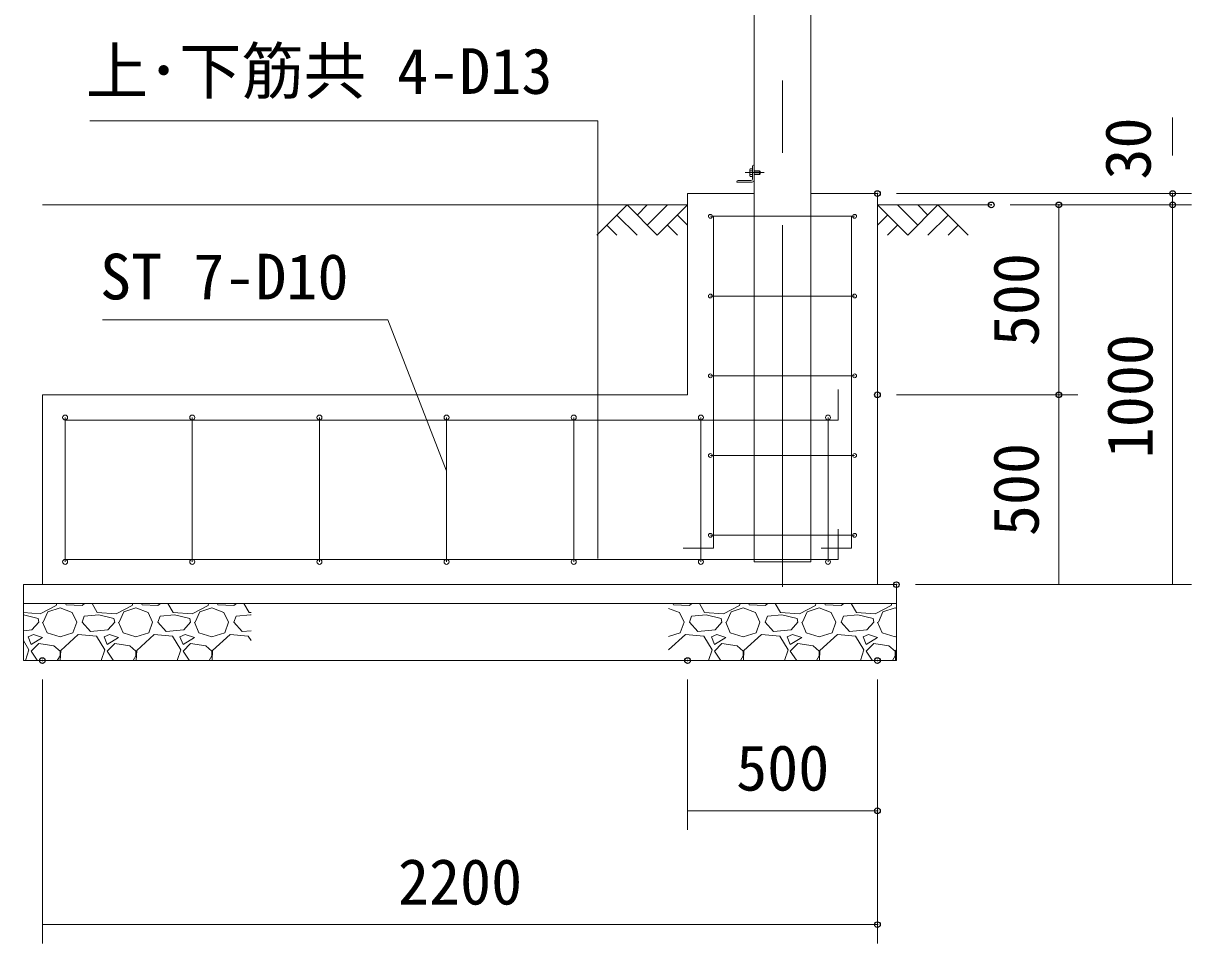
# Model space of a CAD drawing. Units: millimetres at full size. Extents: x -10500 to 10500, y -7425 to 7425.
# Drawn here: x -1546 to 1532, y -4220 to -1796 of the extents above; entities that cross this region are included whole.
import ezdxf
from ezdxf.enums import TextEntityAlignment as Align

# ---------------------------------------------------------------- set-up
doc = ezdxf.new("R2010")
doc.units = ezdxf.units.MM
doc.header["$LTSCALE"] = 30
doc.header["$PDMODE"] = 32
doc.header["$PDSIZE"] = 15
doc.linetypes.add('USER1', pattern=[50.8, 31.75, -6.35, 6.35, -6.35])
for name, color, linetype, lineweight in [('0-0_D-STR-TXT', 7, 'Continuous', 13), ('0-1_D-STR-DIM', 7, 'Continuous', 13), ('0-2_D-BMK', 2, 'USER1', 13), ('0-3_D-STR3', 3, 'Continuous', 13), ('0-4_D-STR1', 1, 'Continuous', 18), ('0-9_D-BGD', 7, 'Continuous', 18), ('0-A_D-STR4', 7, 'Continuous', 18), ('0-B_D-DCR-HCH', 7, 'Continuous', 13)]:
    doc.layers.add(name, color=color, linetype=linetype, lineweight=lineweight)
doc.layers.add('0-6_Defpoints', color=253, linetype='Continuous')
doc.styles.add('ＭＳ ゴシック', font='')
doc.styles.get('ＭＳ ゴシック').set_extended_font_data('MS Gothic')

msp = doc.modelspace()

# ---------------------------------------------------------------- linework, layer by layer
at = {"layer": '0-0_D-STR-TXT'}
msp.add_line((-32.69, -2052.94), (-32.69, -2838.8), dxfattribs=at)
for points in [[(-1370.66, -2052.94), (-32.69, -2052.94), (-32.69, -3205.8)], [(-1337.59, -2576.73), (-585.54, -2576.73), (-431.68, -2972.43)]]:
    msp.add_lwpolyline(points, dxfattribs=at)
at = {"layer": '0-1_D-STR-DIM'}
for p, q in [((1481.97, -2144.3), (1481.97, -2044.3)), ((754.04, -2244.3), (1531.97, -2244.3)), ((1481.97, -2274.3), (1481.97, -2244.3)), ((1054.04, -2274.3), (1231.97, -2274.3)), ((1054.04, -2274.3), (1531.97, -2274.3)), ((1054.04, -2274.3), (1531.97, -2274.3)), ((1181.97, -2774.3), (1181.97, -2274.3)), ((1481.97, -3274.3), (1481.97, -2274.3)), ((1481.97, -2374.3), (1481.97, -2474.3)), ((754.04, -2774.3), (1231.97, -2774.3)), ((754.04, -2774.3), (1231.97, -2774.3)), ((1181.97, -3274.3), (1181.97, -2774.3)), ((804.04, -3274.3), (1231.97, -3274.3)), ((804.04, -3274.3), (1531.97, -3274.3)), ((-1495.96, -3524.3), (-1495.96, -4219.64)), ((204.04, -3524.3), (204.04, -3919.64)), ((704.04, -3524.3), (704.04, -4219.64)), ((704.04, -3524.3), (704.04, -3919.64)), ((204.04, -3869.64), (704.04, -3869.64)), ((-1495.96, -4169.64), (704.04, -4169.64))]:
    msp.add_line(p, q, dxfattribs=at)
at = {"layer": '0-2_D-BMK'}
for p, q in [((454.04, -3280.3), (454.04, 5851.7)), ((405.94, -2189.3), (355.94, -2189.3))]:
    msp.add_line(p, q, dxfattribs=at)
at = {"layer": '0-3_D-STR3'}
for p, q in [((368.04, -2181.05), (368.95, -2179.48)), ((368.04, -2181.05), (368.04, -2197.55)), ((368.95, -2179.48), (375.04, -2179.48)), ((368.95, -2184.39), (375.04, -2184.39)), ((375.04, -2179.48), (375.04, -2199.11)), ((379.04, -2184.3), (393.54, -2184.3)), ((379.04, -2185.2), (394.44, -2185.2)), ((393.54, -2184.3), (395.04, -2185.8)), ((368.04, -2197.55), (368.95, -2199.11)), ((368.95, -2194.2), (375.04, -2194.2)), ((368.95, -2199.11), (375.04, -2199.11)), ((379.04, -2193.4), (394.44, -2193.4)), ((379.04, -2194.3), (393.54, -2194.3)), ((395.04, -2185.8), (395.04, -2192.8)), ((264.04, -2304.3), (644.04, -2304.3)), ((272.04, -2304.3), (272.04, -3177.8)), ((636.04, -2304.3), (636.04, -3177.8)), ((264.04, -2514.3), (644.04, -2514.3)), ((264.04, -2724.3), (644.04, -2724.3)), ((601.04, -2840.8), (601.04, -2760.8)), ((-1435.96, -3214.3), (-1435.96, -2834.3)), ((-1435.96, -2840.8), (601.04, -2840.8)), ((-1100.96, -3214.3), (-1100.96, -2834.3)), ((-765.96, -3214.3), (-765.96, -2834.3)), ((-430.96, -3214.3), (-430.96, -2834.3)), ((-95.96, -3214.3), (-95.96, -2834.3)), ((239.04, -3214.3), (239.04, -2834.3)), ((574.04, -3214.3), (574.04, -2834.3)), ((264.04, -2934.3), (644.04, -2934.3)), ((601.04, -3207.8), (601.04, -3127.8)), ((264.04, -3144.3), (644.04, -3144.3)), ((272.04, -3177.8), (192.04, -3177.8)), ((556.04, -3177.8), (636.04, -3177.8)), ((-1435.96, -3207.8), (601.04, -3207.8))]:
    msp.add_line(p, q, dxfattribs=at)
msp.add_lwpolyline([(393.54, -2184.3), (393.54, -2194.3), (395.04, -2192.8)], dxfattribs=at)
for centre, radius in [((264.04, -2304.3), 5), ((644.04, -2304.3), 5), ((264.04, -2514.3), 5), ((644.04, -2514.3), 5), ((264.04, -2724.3), 5), ((644.04, -2724.3), 5), ((-1435.96, -2834.3), 6.5), ((-1100.96, -2834.3), 6.5), ((-765.96, -2834.3), 6.5), ((-430.96, -2834.3), 6.5), ((-95.96, -2834.3), 6.5), ((239.04, -2834.3), 6.5), ((574.04, -2834.3), 6.5), ((264.04, -2934.3), 5), ((644.04, -2934.3), 5), ((264.04, -3144.3), 5), ((644.04, -3144.3), 5), ((-1435.96, -3214.3), 6.5), ((-1100.96, -3214.3), 6.5), ((-765.96, -3214.3), 6.5), ((-430.96, -3214.3), 6.5), ((-95.96, -3214.3), 6.5), ((239.04, -3214.3), 6.5), ((574.04, -3214.3), 6.5)]:
    msp.add_circle(centre, radius, dxfattribs=at)
for centre, radius, start, end in [((372.53, -2181.93), 4.34, 145.61575, 214.38425), ((384.43, -2189.3), 16.24, 162.41205, 197.58795), ((372.53, -2196.66), 4.34, 145.61575, 214.38425)]:
    msp.add_arc(centre, radius, start, end, dxfattribs=at)
at = {"layer": '0-4_D-STR1'}
for p, q in [((375.04, -2205.8), (375.04, -2172.3)), ((378.04, -2169.3), (379.04, -2169.3)), ((379.04, -2209.3), (379.04, -2169.3)), ((334.04, -2214.3), (334.04, -2213.3)), ((334.04, -2214.3), (374.04, -2214.3)), ((337.04, -2210.3), (370.54, -2210.3))]:
    msp.add_line(p, q, dxfattribs=at)
msp.add_lwpolyline([(529.04, 5785.7), (379.04, 5785.7), (379.04, -3214.3), (529.04, -3214.3)], close=True, dxfattribs=at)
for centre, radius, start, end in [((378.04, -2172.3), 3, 90, 180), ((337.04, -2213.3), 3, 90, 180), ((370.54, -2205.8), 4.5, 270, 0), ((374.04, -2209.3), 5, 270, 0)]:
    msp.add_arc(centre, radius, start, end, dxfattribs=at)
at = {"layer": '0-6_Defpoints'}
for p in [(704.04, -2244.3), (1481.97, -2244.3), (1004.04, -2274.3), (1181.97, -2274.3), (1481.97, -2274.3), (704.04, -2774.3), (1181.97, -2774.3), (754.04, -3274.3), (-1495.96, -3474.3), (204.04, -3474.3), (704.04, -3474.3), (704.04, -3869.64), (704.04, -4169.64)]:
    msp.add_point(p, dxfattribs=at)
at = {"layer": '0-9_D-BGD'}
for p, q in [((204.04, -2274.3), (-1495.96, -2274.3)), ((704.04, -2274.3), (1004.04, -2274.3))]:
    msp.add_line(p, q, dxfattribs=at)
at = {"layer": '0-A_D-STR4'}
for p, q in [((204.04, -2244.3), (379.04, -2244.3)), ((529.04, -2244.3), (704.04, -2244.3)), ((704.04, -2244.3), (704.04, -3274.3)), ((-1495.96, -3274.3), (-1495.96, -2774.3)), ((754.04, -3274.3), (-1545.96, -3274.3)), ((-1545.96, -3274.3), (-1545.96, -3474.3)), ((754.04, -3274.3), (754.04, -3474.3)), ((754.04, -3324.3), (-1545.96, -3324.3)), ((754.04, -3474.3), (-1545.96, -3474.3))]:
    msp.add_line(p, q, dxfattribs=at)
msp.add_lwpolyline([(204.04, -2244.3), (204.04, -2774.3), (-1495.96, -2774.3)], dxfattribs=at)
at = {"layer": '0-B_D-DCR-HCH'}
for p, q in [((44.41, -2274.3), (-35.41, -2354.11)), ((44.41, -2274.3), (124.22, -2354.11)), ((71.01, -2300.9), (97.62, -2274.3)), ((97.62, -2327.51), (150.83, -2274.3)), ((124.22, -2354.11), (204.04, -2274.3)), ((783.86, -2354.11), (704.04, -2274.3)), ((810.47, -2327.51), (757.25, -2274.3)), ((863.68, -2274.3), (783.86, -2354.11)), ((837.21, -2301.04), (810.47, -2274.3)), ((863.68, -2274.3), (943.5, -2354.11)), ((17.8, -2300.9), (71.26, -2354.11)), ((177.44, -2300.9), (204.04, -2327.39)), ((730.65, -2300.9), (704.04, -2327.39)), ((890.28, -2300.9), (836.83, -2354.11)), ((-8.81, -2327.51), (17.92, -2354.11)), ((150.83, -2327.51), (177.56, -2354.11)), ((757.25, -2327.51), (730.53, -2354.11)), ((916.89, -2327.51), (890.16, -2354.11)), ((-1501.38, -3351.52), (-1545.96, -3347.95)), ((-1507.38, -3363.52), (-1545.96, -3353.87)), ((-1459.38, -3329.52), (-1501.38, -3351.52)), ((-1493.38, -3373.52), (-1481.38, -3345.52)), ((-1481.38, -3345.52), (-1449.38, -3335.52)), ((-1457.89, -3324.3), (-1459.38, -3329.52)), ((-1449.38, -3335.52), (-1417.38, -3347.52)), ((-1434.74, -3324.3), (-1433.38, -3327.52)), ((-1433.38, -3327.52), (-1391.38, -3329.52)), ((-1417.38, -3347.52), (-1405.38, -3373.52)), ((-1391.38, -3329.52), (-1384.62, -3324.3)), ((-1347.38, -3353.52), (-1385.38, -3357.52)), ((-1351.38, -3347.52), (-1364.93, -3324.3)), ((-1301.38, -3351.52), (-1351.38, -3347.52)), ((-1307.38, -3363.52), (-1347.38, -3353.52)), ((-1259.38, -3329.52), (-1301.38, -3351.52)), ((-1293.38, -3373.52), (-1281.38, -3345.52)), ((-1281.38, -3345.52), (-1249.38, -3335.52)), ((-1257.89, -3324.3), (-1259.38, -3329.52)), ((-1249.38, -3335.52), (-1217.38, -3347.52)), ((-1234.74, -3324.3), (-1233.38, -3327.52)), ((-1233.38, -3327.52), (-1191.38, -3329.52)), ((-1217.38, -3347.52), (-1205.38, -3373.52)), ((-1191.38, -3329.52), (-1184.62, -3324.3)), ((-1147.38, -3353.52), (-1185.38, -3357.52)), ((-1151.38, -3347.52), (-1164.93, -3324.3)), ((-1101.38, -3351.52), (-1151.38, -3347.52)), ((-1107.38, -3363.52), (-1147.38, -3353.52)), ((-1059.38, -3329.52), (-1101.38, -3351.52)), ((-1093.38, -3373.52), (-1081.38, -3345.52)), ((-1081.38, -3345.52), (-1049.38, -3335.52)), ((-1057.89, -3324.3), (-1059.38, -3329.52)), ((-1049.38, -3335.52), (-1017.38, -3347.52)), ((-1034.74, -3324.3), (-1033.38, -3327.52)), ((-1033.38, -3327.52), (-991.38, -3329.52)), ((-1017.38, -3347.52), (-1005.38, -3373.52)), ((-991.38, -3329.52), (-984.62, -3324.3)), ((-947.38, -3353.52), (-985.38, -3357.52)), ((-951.38, -3347.52), (-964.93, -3324.3)), ((-945.96, -3347.95), (-951.38, -3347.52)), ((-945.96, -3353.87), (-947.38, -3353.52)), ((154.04, -3336.8), (182.62, -3347.52)), ((165.26, -3324.3), (166.62, -3327.52)), ((166.62, -3327.52), (208.62, -3329.52)), ((182.62, -3347.52), (194.62, -3373.52)), ((208.62, -3329.52), (215.38, -3324.3)), ((252.62, -3353.52), (214.62, -3357.52)), ((248.62, -3347.52), (235.07, -3324.3)), ((298.62, -3351.52), (248.62, -3347.52)), ((292.62, -3363.52), (252.62, -3353.52)), ((340.62, -3329.52), (298.62, -3351.52)), ((306.62, -3373.52), (318.62, -3345.52)), ((318.62, -3345.52), (350.62, -3335.52)), ((342.11, -3324.3), (340.62, -3329.52)), ((350.62, -3335.52), (382.62, -3347.52)), ((365.26, -3324.3), (366.62, -3327.52)), ((366.62, -3327.52), (408.62, -3329.52)), ((382.62, -3347.52), (394.62, -3373.52)), ((408.62, -3329.52), (415.38, -3324.3)), ((452.62, -3353.52), (414.62, -3357.52)), ((448.62, -3347.52), (435.07, -3324.3)), ((498.62, -3351.52), (448.62, -3347.52)), ((492.62, -3363.52), (452.62, -3353.52)), ((540.62, -3329.52), (498.62, -3351.52)), ((506.62, -3373.52), (518.62, -3345.52)), ((518.62, -3345.52), (550.62, -3335.52)), ((542.11, -3324.3), (540.62, -3329.52)), ((550.62, -3335.52), (582.62, -3347.52)), ((565.26, -3324.3), (566.62, -3327.52)), ((566.62, -3327.52), (608.62, -3329.52)), ((582.62, -3347.52), (594.62, -3373.52)), ((608.62, -3329.52), (615.38, -3324.3)), ((652.62, -3353.52), (614.62, -3357.52)), ((648.62, -3347.52), (635.07, -3324.3)), ((698.62, -3351.52), (648.62, -3347.52)), ((692.62, -3363.52), (652.62, -3353.52)), ((740.62, -3329.52), (698.62, -3351.52)), ((706.62, -3373.52), (718.62, -3345.52)), ((718.62, -3345.52), (750.62, -3335.52)), ((742.11, -3324.3), (740.62, -3329.52)), ((750.62, -3335.52), (754.04, -3336.8)), ((-1505.38, -3373.52), (-1523.38, -3393.52)), ((-1505.38, -3373.52), (-1507.38, -3363.52)), ((-1495.38, -3373.52), (-1483.38, -3401.52)), ((-1415.38, -3401.52), (-1405.38, -3373.52)), ((-1391.38, -3373.52), (-1385.38, -3357.52)), ((-1369.38, -3397.52), (-1391.38, -3373.52)), ((-1305.38, -3373.52), (-1323.38, -3393.52)), ((-1305.38, -3373.52), (-1307.38, -3363.52)), ((-1295.38, -3373.52), (-1283.38, -3401.52)), ((-1215.38, -3401.52), (-1205.38, -3373.52)), ((-1191.38, -3373.52), (-1185.38, -3357.52)), ((-1169.38, -3397.52), (-1191.38, -3373.52)), ((-1105.38, -3373.52), (-1123.38, -3393.52)), ((-1105.38, -3373.52), (-1107.38, -3363.52)), ((-1095.38, -3373.52), (-1083.38, -3401.52)), ((-1015.38, -3401.52), (-1005.38, -3373.52)), ((-991.38, -3373.52), (-985.38, -3357.52)), ((-969.38, -3397.52), (-991.38, -3373.52)), ((184.62, -3401.52), (194.62, -3373.52)), ((208.62, -3373.52), (214.62, -3357.52)), ((230.62, -3397.52), (208.62, -3373.52)), ((294.62, -3373.52), (276.62, -3393.52)), ((294.62, -3373.52), (292.62, -3363.52)), ((304.62, -3373.52), (316.62, -3401.52)), ((384.62, -3401.52), (394.62, -3373.52)), ((408.62, -3373.52), (414.62, -3357.52)), ((430.62, -3397.52), (408.62, -3373.52)), ((494.62, -3373.52), (476.62, -3393.52)), ((494.62, -3373.52), (492.62, -3363.52)), ((504.62, -3373.52), (516.62, -3401.52)), ((584.62, -3401.52), (594.62, -3373.52)), ((608.62, -3373.52), (614.62, -3357.52)), ((630.62, -3397.52), (608.62, -3373.52)), ((694.62, -3373.52), (676.62, -3393.52)), ((694.62, -3373.52), (692.62, -3363.52)), ((704.62, -3373.52), (716.62, -3401.52)), ((-1523.38, -3393.52), (-1545.96, -3395.48)), ((-1519.38, -3405.52), (-1533.38, -3411.52)), ((-1533.38, -3411.52), (-1525.38, -3431.52)), ((-1525.38, -3431.52), (-1495.38, -3413.52)), ((-1495.38, -3413.52), (-1519.38, -3405.52)), ((-1483.38, -3401.52), (-1449.38, -3411.52)), ((-1449.38, -3411.52), (-1415.38, -3401.52)), ((-1401.38, -3405.52), (-1447.38, -3447.52)), ((-1353.38, -3409.52), (-1401.38, -3405.52)), ((-1323.38, -3393.52), (-1369.38, -3397.52)), ((-1331.38, -3445.52), (-1353.38, -3409.52)), ((-1319.38, -3405.52), (-1333.38, -3411.52)), ((-1333.38, -3411.52), (-1325.38, -3431.52)), ((-1325.38, -3431.52), (-1295.38, -3413.52)), ((-1295.38, -3413.52), (-1319.38, -3405.52)), ((-1283.38, -3401.52), (-1249.38, -3411.52)), ((-1249.38, -3411.52), (-1215.38, -3401.52)), ((-1201.38, -3405.52), (-1247.38, -3447.52)), ((-1153.38, -3409.52), (-1201.38, -3405.52)), ((-1123.38, -3393.52), (-1169.38, -3397.52)), ((-1131.38, -3445.52), (-1153.38, -3409.52)), ((-1119.38, -3405.52), (-1133.38, -3411.52)), ((-1133.38, -3411.52), (-1125.38, -3431.52)), ((-1125.38, -3431.52), (-1095.38, -3413.52)), ((-1095.38, -3413.52), (-1119.38, -3405.52)), ((-1083.38, -3401.52), (-1049.38, -3411.52)), ((-1049.38, -3411.52), (-1015.38, -3401.52)), ((-1001.38, -3405.52), (-1047.38, -3447.52)), ((-953.38, -3409.52), (-1001.38, -3405.52)), ((-945.96, -3395.48), (-969.38, -3397.52)), ((-945.96, -3421.66), (-953.38, -3409.52)), ((154.04, -3410.51), (184.62, -3401.52)), ((198.62, -3405.52), (154.04, -3446.22)), ((246.62, -3409.52), (198.62, -3405.52)), ((276.62, -3393.52), (230.62, -3397.52)), ((268.62, -3445.52), (246.62, -3409.52)), ((280.62, -3405.52), (266.62, -3411.52)), ((266.62, -3411.52), (274.62, -3431.52)), ((274.62, -3431.52), (304.62, -3413.52)), ((304.62, -3413.52), (280.62, -3405.52)), ((316.62, -3401.52), (350.62, -3411.52)), ((350.62, -3411.52), (384.62, -3401.52)), ((398.62, -3405.52), (352.62, -3447.52)), ((446.62, -3409.52), (398.62, -3405.52)), ((476.62, -3393.52), (430.62, -3397.52)), ((468.62, -3445.52), (446.62, -3409.52)), ((480.62, -3405.52), (466.62, -3411.52)), ((466.62, -3411.52), (474.62, -3431.52)), ((474.62, -3431.52), (504.62, -3413.52)), ((504.62, -3413.52), (480.62, -3405.52)), ((516.62, -3401.52), (550.62, -3411.52)), ((550.62, -3411.52), (584.62, -3401.52)), ((598.62, -3405.52), (552.62, -3447.52)), ((646.62, -3409.52), (598.62, -3405.52)), ((676.62, -3393.52), (630.62, -3397.52)), ((668.62, -3445.52), (646.62, -3409.52)), ((680.62, -3405.52), (666.62, -3411.52)), ((666.62, -3411.52), (674.62, -3431.52)), ((674.62, -3431.52), (704.62, -3413.52)), ((704.62, -3413.52), (680.62, -3405.52)), ((716.62, -3401.52), (750.62, -3411.52)), ((750.62, -3411.52), (754.04, -3410.51)), ((-1531.38, -3445.52), (-1545.96, -3421.66)), ((-1540.59, -3474.3), (-1531.38, -3445.52)), ((-1505.38, -3429.52), (-1525.38, -3449.52)), ((-1465.38, -3435.52), (-1505.38, -3429.52)), ((-1449.38, -3449.52), (-1465.38, -3435.52)), ((-1340.59, -3474.3), (-1331.38, -3445.52)), ((-1305.38, -3429.52), (-1325.38, -3449.52)), ((-1265.38, -3435.52), (-1305.38, -3429.52)), ((-1249.38, -3449.52), (-1265.38, -3435.52)), ((-1140.59, -3474.3), (-1131.38, -3445.52)), ((-1105.38, -3429.52), (-1125.38, -3449.52)), ((-1065.38, -3435.52), (-1105.38, -3429.52)), ((-1049.38, -3449.52), (-1065.38, -3435.52)), ((259.41, -3474.3), (268.62, -3445.52)), ((294.62, -3429.52), (274.62, -3449.52)), ((334.62, -3435.52), (294.62, -3429.52)), ((350.62, -3449.52), (334.62, -3435.52)), ((459.41, -3474.3), (468.62, -3445.52)), ((494.62, -3429.52), (474.62, -3449.52)), ((534.62, -3435.52), (494.62, -3429.52)), ((550.62, -3449.52), (534.62, -3435.52)), ((659.41, -3474.3), (668.62, -3445.52)), ((694.62, -3429.52), (674.62, -3449.52)), ((734.62, -3435.52), (694.62, -3429.52)), ((750.62, -3449.52), (734.62, -3435.52)), ((754.04, -3446.22), (752.62, -3447.52)), ((-1525.38, -3449.52), (-1509.38, -3473.52)), ((-1509.38, -3473.52), (-1502.91, -3474.3)), ((-1456.48, -3474.3), (-1449.38, -3461.52)), ((-1449.38, -3461.52), (-1449.38, -3449.52)), ((-1447.38, -3447.52), (-1448.66, -3474.3)), ((-1325.38, -3449.52), (-1309.38, -3473.52)), ((-1309.38, -3473.52), (-1302.91, -3474.3)), ((-1256.48, -3474.3), (-1249.38, -3461.52)), ((-1249.38, -3461.52), (-1249.38, -3449.52)), ((-1247.38, -3447.52), (-1248.66, -3474.3)), ((-1125.38, -3449.52), (-1109.38, -3473.52)), ((-1109.38, -3473.52), (-1102.91, -3474.3)), ((-1056.48, -3474.3), (-1049.38, -3461.52)), ((-1049.38, -3461.52), (-1049.38, -3449.52)), ((-1047.38, -3447.52), (-1048.66, -3474.3)), ((274.62, -3449.52), (290.62, -3473.52)), ((290.62, -3473.52), (297.09, -3474.3)), ((343.52, -3474.3), (350.62, -3461.52)), ((350.62, -3461.52), (350.62, -3449.52)), ((352.62, -3447.52), (351.34, -3474.3)), ((474.62, -3449.52), (490.62, -3473.52)), ((490.62, -3473.52), (497.09, -3474.3)), ((543.52, -3474.3), (550.62, -3461.52)), ((550.62, -3461.52), (550.62, -3449.52)), ((552.62, -3447.52), (551.34, -3474.3)), ((674.62, -3449.52), (690.62, -3473.52)), ((690.62, -3473.52), (697.09, -3474.3)), ((743.52, -3474.3), (750.62, -3461.52)), ((750.62, -3461.52), (750.62, -3449.52)), ((752.62, -3447.52), (751.34, -3474.3))]:
    msp.add_line(p, q, dxfattribs=at)

# ---------------------------------------------------------------- texts
at = {"layer": '0-0_D-STR-TXT', "style": 'ＭＳ ゴシック'}
for s, p in [('上･下筋共 4-D13', (-1381.45, -2017.98)), ('ST 7-D10', (-1343.94, -2559.23))]:
    msp.add_text(s, height=120.3, dxfattribs=at).set_placement(p, align=Align.BOTTOM_LEFT)
at = {"layer": '0-1_D-STR-DIM', "style": 'ＭＳ ゴシック'}
for s, p in [('30', (1460.08, -2207.59)), ('500', (1165.1, -2646.51)), ('1000', (1465.1, -2941.59)), ('500', (1165.1, -3146.51))]:
    msp.add_text(s, height=120.3, rotation=90, dxfattribs=at).set_placement(p, align=Align.BOTTOM_LEFT)
for s, p in [('500', (331.82, -3852.77)), ('2200', (-559.13, -4152.77))]:
    msp.add_text(s, height=120.3, dxfattribs=at).set_placement(p, align=Align.BOTTOM_LEFT)

doc.saveas('drawing.dxf')
